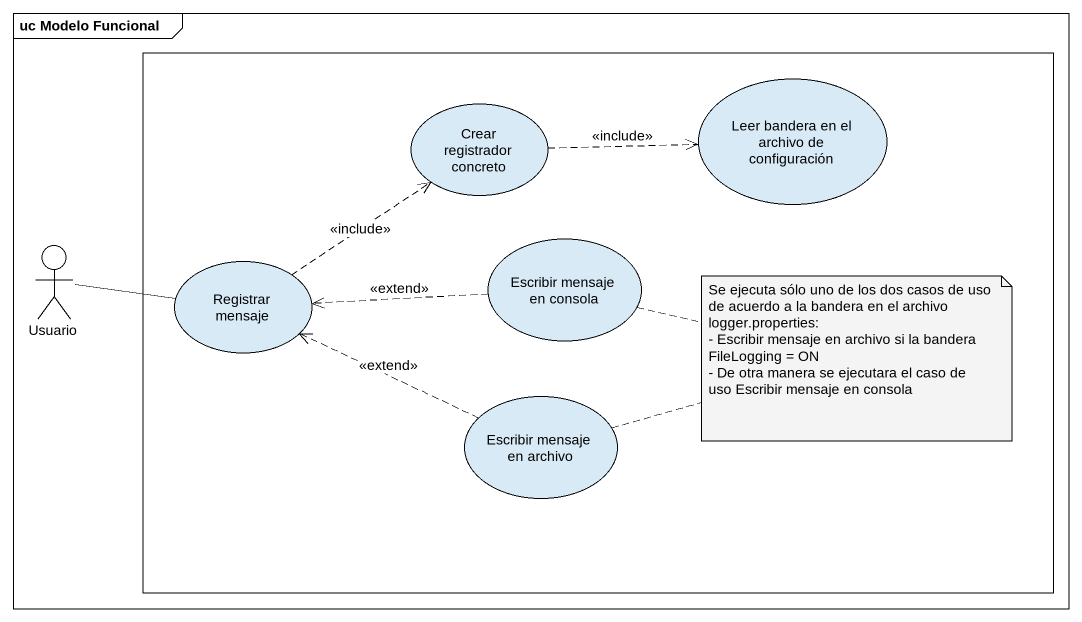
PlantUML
@startuml
mainframe uc Modelo Funcional
rectangle " " as rectangle1 {
  usecase "Crear registrador concreto" as Crear_registrador_concreto
  usecase "Leer bandera en el archivo de configuración" as Leer_bandera_en_el_archivo
  usecase "Escribir mensaje en consola" as Escribir_mensaje_en_consola
  usecase "Registrar mensaje" as Registrar_mensaje
  usecase "Escribir mensaje en archivo" as Escribir_mensaje_en_archivo
}
actor Usuario
Crear_registrador_concreto .right.> Leer_bandera_en_el_archivo : <<include>>
Usuario -right- Registrar_mensaje
Escribir_mensaje_en_consola .left.> Registrar_mensaje : <<extend>>
Registrar_mensaje .up.> Crear_registrador_concreto : <<include>>
Escribir_mensaje_en_archivo .left.> Registrar_mensaje : <<extend>>
note as N1
  Se ejecuta sólo uno de los dos casos de uso de acuerdo a la bandera en el archivo logger.properties:
  - Escribir mensaje en archivo si la bandera FileLogging = ON
  - De otra manera se ejecutara el caso de uso Escribir mensaje en consola
end note
N1 .. Escribir_mensaje_en_archivo
N1 .. Escribir_mensaje_en_consola
@enduml
